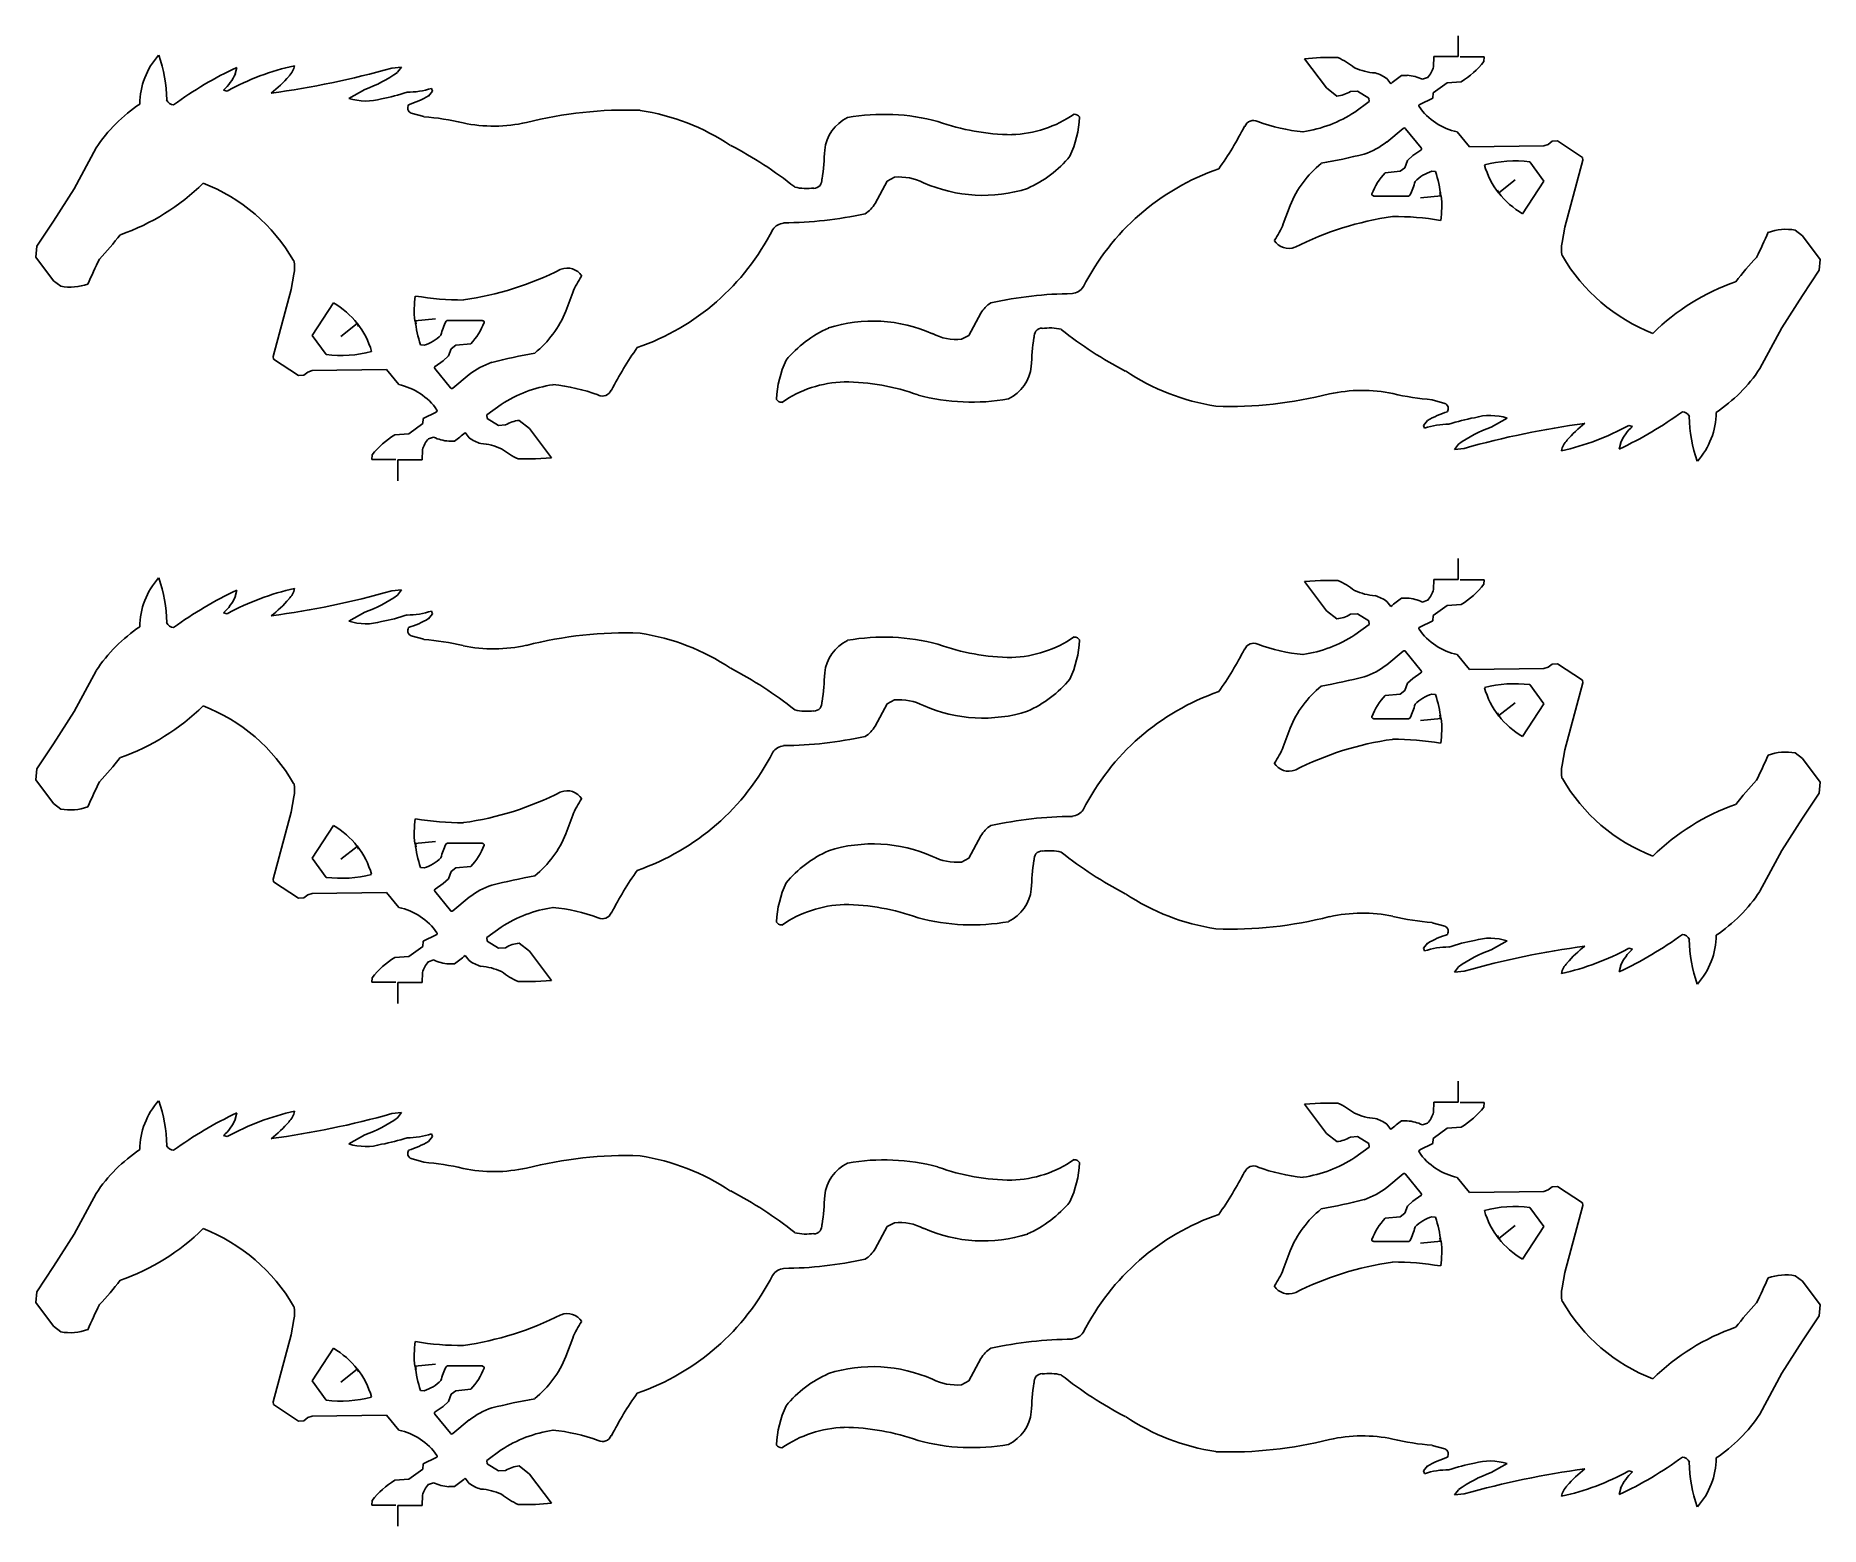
# Model space of a CAD drawing. Extents: x 0.37 to 5.49, y 0.32 to 4.59.
import ezdxf

# ---------------------------------------------------------------- set-up
doc = ezdxf.new("R2010")
doc.units = 0
doc.layers.add('WHITE', color=7, linetype='CONTINUOUS')

msp = doc.modelspace()

# ---------------------------------------------------------------- linework, layer by layer
at = {"layer": 'WHITE', "linetype": 'CONTINUOUS'}
for p, q in [((4.453, 4.593999), (4.453, 4.533999)), ((4.058, 4.531), (4.012, 4.527999)), ((4.012, 4.527999), (4.074999, 4.443999)), ((4.107999, 4.531), (4.058, 4.531)), ((4.383999, 4.533999), (4.382999, 4.505)), ((4.453, 4.533999), (4.383999, 4.533999)), ((4.527999, 4.532999), (4.459, 4.532999)), ((4.459, 4.532999), (4.468999, 4.532999)), ((4.526999, 4.519999), (4.527999, 4.532999)), ((0.943, 4.485), (0.947, 4.502999)), ((1.419999, 4.504), (1.391999, 4.500999)), ((1.409, 4.488999), (1.419999, 4.504)), ((4.26, 4.455999), (4.249, 4.471)), ((4.307, 4.48), (4.290999, 4.48)), ((4.364999, 4.473999), (4.350999, 4.468999)), ((4.381999, 4.429999), (4.421999, 4.459)), ((4.421999, 4.459), (4.461999, 4.461999)), ((0.92, 4.434999), (0.908999, 4.438)), ((1.269, 4.414), (1.315, 4.44)), ((1.498, 4.421), (1.508999, 4.434999)), ((1.508999, 4.434999), (1.506, 4.442999)), ((4.074999, 4.443999), (4.105, 4.421)), ((4.144, 4.434), (4.164, 4.434999)), ((4.164, 4.434999), (4.197, 4.414999)), ((4.197, 4.414999), (4.197999, 4.405)), ((4.342999, 4.396999), (4.381, 4.414999)), ((4.381, 4.414999), (4.381999, 4.429999)), ((1.483999, 4.361999), (1.447999, 4.372)), ((4.197999, 4.405), (4.157, 4.375)), ((4.249, 4.289), (4.296, 4.328)), ((4.302, 4.327), (4.347, 4.271999)), ((4.486, 4.275), (4.451, 4.317999)), ((0.544, 4.271999), (0.479999, 4.155)), ((4.346, 4.265999), (4.322999, 4.25)), ((4.698999, 4.277999), (4.486, 4.275)), ((4.711999, 4.282), (4.698999, 4.277999)), ((4.723, 4.290999), (4.711999, 4.282)), ((4.738999, 4.291999), (4.723, 4.290999)), ((4.809999, 4.244999), (4.738999, 4.291999)), ((4.287, 4.204999), (4.243999, 4.201)), ((4.3, 4.215), (4.287, 4.204999)), ((4.308, 4.236), (4.3, 4.215)), ((4.322999, 4.25), (4.308, 4.236)), ((4.377999, 4.204999), (4.388, 4.203999)), ((4.698999, 4.177), (4.658999, 4.231999)), ((4.76, 4.045), (4.810999, 4.236999)), ((4.810999, 4.236999), (4.809999, 4.244999)), ((0.479999, 4.155), (0.421, 4.061999)), ((2.779999, 4.112999), (2.813999, 4.177)), ((2.813999, 4.177), (2.835, 4.188)), ((4.57, 4.142), (4.565999, 4.151)), ((4.617, 4.179999), (4.57, 4.143)), ((4.638, 4.083), (4.698999, 4.177)), ((3.950999, 4.053999), (3.970999, 4.106999)), ((4.21, 4.133999), (4.310999, 4.133999)), ((4.344999, 4.129), (4.405, 4.135)), ((4.402999, 4.133999), (4.401, 4.144)), ((0.421, 4.061999), (0.372999, 3.99)), ((4.751999, 4.000999), (4.76, 4.045)), ((5.441999, 4.019999), (5.421, 4.035999)), ((5.493, 3.951999), (5.441999, 4.019999)), ((0.372999, 3.99), (0.37, 3.959)), ((0.37, 3.959), (0.421, 3.891)), ((5.489999, 3.921), (5.493, 3.951999)), ((1.110999, 3.91), (1.103, 3.865999)), ((5.441999, 3.848999), (5.489999, 3.921)), ((0.421, 3.891), (0.442, 3.875)), ((1.103, 3.865999), (1.052, 3.674)), ((1.911999, 3.857), (1.891999, 3.803999)), ((5.382999, 3.756), (5.441999, 3.848999)), ((1.225, 3.828), (1.164, 3.733999)), ((3.082999, 3.798), (3.049, 3.733999)), ((1.246, 3.730999), (1.292999, 3.767999)), ((1.292999, 3.769), (1.297, 3.759999)), ((1.518, 3.782), (1.457999, 3.776)), ((1.46, 3.776999), (1.462, 3.766999)), ((1.652999, 3.776999), (1.552, 3.776999)), ((5.318999, 3.638999), (5.382999, 3.756)), ((1.164, 3.733999), (1.203999, 3.678999)), ((1.485, 3.706), (1.475, 3.707)), ((1.554999, 3.674999), (1.562999, 3.696)), ((1.562999, 3.696), (1.575999, 3.706)), ((1.575999, 3.706), (1.618999, 3.71)), ((3.049, 3.733999), (3.028, 3.723)), ((1.052, 3.674), (1.052999, 3.665999)), ((1.052999, 3.665999), (1.123999, 3.618999)), ((1.560999, 3.584), (1.516, 3.638999)), ((1.516999, 3.644999), (1.539999, 3.661)), ((1.539999, 3.661), (1.554999, 3.674999)), ((1.123999, 3.618999), (1.139999, 3.619999)), ((1.139999, 3.619999), (1.151, 3.628999)), ((1.151, 3.628999), (1.164, 3.632999)), ((1.164, 3.632999), (1.376999, 3.635999)), ((1.376999, 3.635999), (1.411999, 3.592999)), ((1.613999, 3.621999), (1.567, 3.582999)), ((1.664999, 3.506), (1.705999, 3.536)), ((4.379, 3.549), (4.414999, 3.539)), ((1.481999, 3.496), (1.480999, 3.480999)), ((1.519999, 3.513999), (1.481999, 3.496)), ((1.666, 3.496), (1.664999, 3.506)), ((1.699, 3.476), (1.666, 3.496)), ((1.787999, 3.467), (1.758, 3.49)), ((4.364999, 3.49), (4.354, 3.476)), ((4.593999, 3.496999), (4.547999, 3.470999)), ((1.440999, 3.451999), (1.401, 3.448999)), ((1.480999, 3.480999), (1.440999, 3.451999)), ((1.498, 3.437), (1.511999, 3.441999)), ((1.603, 3.454999), (1.613999, 3.44)), ((1.718999, 3.476999), (1.699, 3.476)), ((1.850999, 3.382999), (1.787999, 3.467)), ((4.354, 3.476), (4.356999, 3.467999)), ((4.942999, 3.476), (4.953999, 3.473)), ((1.335999, 3.391), (1.335, 3.378)), ((1.478999, 3.377), (1.48, 3.405999)), ((1.555999, 3.430999), (1.572, 3.430999)), ((1.804999, 3.38), (1.850999, 3.382999)), ((4.453999, 3.421999), (4.442999, 3.407)), ((4.442999, 3.407), (4.471, 3.41)), ((4.92, 3.426), (4.915999, 3.407999)), ((1.335, 3.378), (1.404, 3.378)), ((1.404, 3.378), (1.394, 3.378)), ((1.409999, 3.316999), (1.409999, 3.377)), ((1.409999, 3.377), (1.478999, 3.377)), ((1.754999, 3.38), (1.804999, 3.38)), ((4.453, 3.094), (4.453, 3.033999)), ((4.058, 3.030999), (4.012, 3.028)), ((4.012, 3.028), (4.074999, 2.944)), ((4.107999, 3.030999), (4.058, 3.030999)), ((4.383999, 3.033999), (4.382999, 3.005)), ((4.453, 3.033999), (4.383999, 3.033999)), ((4.527999, 3.032999), (4.459, 3.032999)), ((4.459, 3.032999), (4.468999, 3.032999)), ((4.526999, 3.019999), (4.527999, 3.032999)), ((0.943, 2.984999), (0.947, 3.003)), ((1.419999, 3.003999), (1.391999, 3.000999)), ((1.409, 2.989), (1.419999, 3.003999)), ((4.307, 2.98), (4.290999, 2.98)), ((4.364999, 2.973999), (4.350999, 2.969)), ((0.92, 2.934999), (0.908999, 2.937999)), ((1.269, 2.914), (1.315, 2.94)), ((1.498, 2.921), (1.508999, 2.934999)), ((1.508999, 2.934999), (1.506, 2.943)), ((4.074999, 2.944), (4.105, 2.921)), ((4.144, 2.934), (4.164, 2.934999)), ((4.164, 2.934999), (4.197, 2.914999)), ((4.26, 2.956), (4.249, 2.970999)), ((4.381, 2.914999), (4.381999, 2.93)), ((4.381999, 2.93), (4.421999, 2.959)), ((4.421999, 2.959), (4.461999, 2.961999)), ((1.483999, 2.861999), (1.447999, 2.871999)), ((4.197999, 2.904999), (4.157, 2.875)), ((4.197, 2.914999), (4.197999, 2.904999)), ((4.342999, 2.897), (4.381, 2.914999)), ((4.249, 2.789), (4.296, 2.828)), ((4.302, 2.826999), (4.347, 2.772)), ((4.486, 2.775), (4.451, 2.818)), ((0.544, 2.772), (0.479999, 2.654999)), ((4.698999, 2.778), (4.486, 2.775)), ((4.711999, 2.782), (4.698999, 2.778)), ((4.723, 2.790999), (4.711999, 2.782)), ((4.738999, 2.792), (4.723, 2.790999)), ((4.809999, 2.744999), (4.738999, 2.792)), ((4.308, 2.736), (4.3, 2.714999)), ((4.322999, 2.75), (4.308, 2.736)), ((4.346, 2.766), (4.322999, 2.75)), ((4.698999, 2.677), (4.658999, 2.732)), ((4.76, 2.545), (4.810999, 2.736999)), ((4.810999, 2.736999), (4.809999, 2.744999)), ((2.779999, 2.612999), (2.813999, 2.677)), ((2.813999, 2.677), (2.835, 2.687999)), ((4.287, 2.704999), (4.243999, 2.700999)), ((4.3, 2.714999), (4.287, 2.704999)), ((4.377999, 2.704999), (4.388, 2.703999)), ((4.617, 2.68), (4.57, 2.642999)), ((4.638, 2.582999), (4.698999, 2.677)), ((0.479999, 2.654999), (0.421, 2.562)), ((4.21, 2.634), (4.310999, 2.634)), ((4.344999, 2.628999), (4.405, 2.634999)), ((4.402999, 2.634), (4.401, 2.644)), ((4.57, 2.641999), (4.565999, 2.651)), ((0.421, 2.562), (0.372999, 2.49)), ((3.950999, 2.553999), (3.970999, 2.607)), ((4.751999, 2.500999), (4.76, 2.545)), ((5.441999, 2.519999), (5.421, 2.536)), ((5.493, 2.451999), (5.441999, 2.519999)), ((0.372999, 2.49), (0.37, 2.459)), ((0.37, 2.459), (0.421, 2.391)), ((1.110999, 2.41), (1.103, 2.365999)), ((5.441999, 2.348999), (5.489999, 2.421)), ((5.489999, 2.421), (5.493, 2.451999)), ((0.421, 2.391), (0.442, 2.375)), ((1.103, 2.365999), (1.052, 2.174)), ((1.911999, 2.357), (1.891999, 2.303999)), ((1.225, 2.328), (1.164, 2.233999)), ((5.382999, 2.256), (5.441999, 2.348999)), ((1.246, 2.230999), (1.292999, 2.267999)), ((1.292999, 2.269), (1.297, 2.259999)), ((1.518, 2.282), (1.457999, 2.276)), ((1.46, 2.276999), (1.462, 2.266999)), ((1.652999, 2.276999), (1.552, 2.276999)), ((3.082999, 2.298), (3.049, 2.233999)), ((5.318999, 2.138999), (5.382999, 2.256)), ((1.164, 2.233999), (1.203999, 2.178999)), ((1.485, 2.206), (1.475, 2.207)), ((1.562999, 2.196), (1.575999, 2.206)), ((1.575999, 2.206), (1.618999, 2.21)), ((3.049, 2.233999), (3.028, 2.223)), ((1.052, 2.174), (1.052999, 2.165999)), ((1.052999, 2.165999), (1.123999, 2.118999)), ((1.516999, 2.144999), (1.539999, 2.161)), ((1.539999, 2.161), (1.554999, 2.174999)), ((1.554999, 2.174999), (1.562999, 2.196)), ((1.123999, 2.118999), (1.139999, 2.119999)), ((1.139999, 2.119999), (1.151, 2.128999)), ((1.151, 2.128999), (1.164, 2.132999)), ((1.164, 2.132999), (1.376999, 2.135999)), ((1.376999, 2.135999), (1.411999, 2.092999)), ((1.560999, 2.084), (1.516, 2.138999)), ((1.613999, 2.121999), (1.567, 2.082999)), ((1.519999, 2.013999), (1.481999, 1.996)), ((1.664999, 2.006), (1.705999, 2.036)), ((1.666, 1.996), (1.664999, 2.006)), ((4.379, 2.049), (4.414999, 2.039)), ((1.440999, 1.952), (1.401, 1.949)), ((1.480999, 1.980999), (1.440999, 1.952)), ((1.481999, 1.996), (1.480999, 1.980999)), ((1.603, 1.955), (1.613999, 1.94)), ((1.699, 1.975999), (1.666, 1.996)), ((1.718999, 1.976999), (1.699, 1.975999)), ((1.787999, 1.967), (1.758, 1.99)), ((1.850999, 1.883), (1.787999, 1.967)), ((4.364999, 1.99), (4.354, 1.975999)), ((4.354, 1.975999), (4.356999, 1.968)), ((4.593999, 1.996999), (4.547999, 1.970999)), ((4.942999, 1.975999), (4.953999, 1.973)), ((1.478999, 1.876999), (1.48, 1.906)), ((1.498, 1.937), (1.511999, 1.942)), ((1.555999, 1.930999), (1.572, 1.930999)), ((4.453999, 1.922), (4.442999, 1.906999)), ((4.442999, 1.906999), (4.471, 1.909999)), ((4.92, 1.925999), (4.915999, 1.907999)), ((1.335999, 1.891), (1.335, 1.878)), ((1.335, 1.878), (1.404, 1.878)), ((1.404, 1.878), (1.394, 1.878)), ((1.409999, 1.817), (1.409999, 1.876999)), ((1.409999, 1.876999), (1.478999, 1.876999)), ((1.754999, 1.879999), (1.804999, 1.879999)), ((1.804999, 1.879999), (1.850999, 1.883)), ((4.453, 1.593999), (4.453, 1.534)), ((0.943, 1.485), (0.947, 1.503)), ((1.419999, 1.503999), (1.391999, 1.501)), ((1.409, 1.488999), (1.419999, 1.503999)), ((4.058, 1.531), (4.012, 1.527999)), ((4.012, 1.527999), (4.074999, 1.444)), ((4.107999, 1.531), (4.058, 1.531)), ((4.383999, 1.534), (4.382999, 1.504999)), ((4.453, 1.534), (4.383999, 1.534)), ((4.527999, 1.532999), (4.459, 1.532999)), ((4.459, 1.532999), (4.468999, 1.532999)), ((4.526999, 1.519999), (4.527999, 1.532999)), ((0.92, 1.434999), (0.908999, 1.437999)), ((1.269, 1.414), (1.315, 1.44)), ((1.498, 1.421), (1.508999, 1.434999)), ((1.508999, 1.434999), (1.506, 1.442999)), ((4.074999, 1.444), (4.105, 1.421)), ((4.144, 1.434), (4.164, 1.434999)), ((4.164, 1.434999), (4.197, 1.414999)), ((4.26, 1.455999), (4.249, 1.470999)), ((4.307, 1.48), (4.290999, 1.48)), ((4.364999, 1.473999), (4.350999, 1.468999)), ((4.381999, 1.429999), (4.421999, 1.458999)), ((4.421999, 1.458999), (4.461999, 1.462)), ((4.197999, 1.404999), (4.157, 1.375)), ((4.197, 1.414999), (4.197999, 1.404999)), ((4.342999, 1.396999), (4.381, 1.414999)), ((4.381, 1.414999), (4.381999, 1.429999)), ((1.483999, 1.361999), (1.447999, 1.371999)), ((4.249, 1.289), (4.296, 1.327999)), ((4.302, 1.327), (4.347, 1.271999)), ((4.486, 1.274999), (4.451, 1.317999)), ((4.711999, 1.281999), (4.698999, 1.277999)), ((4.723, 1.291), (4.711999, 1.281999)), ((4.738999, 1.292), (4.723, 1.291)), ((4.809999, 1.245), (4.738999, 1.292)), ((0.544, 1.271999), (0.479999, 1.154999)), ((4.308, 1.235999), (4.3, 1.215)), ((4.322999, 1.25), (4.308, 1.235999)), ((4.346, 1.266), (4.322999, 1.25)), ((4.698999, 1.277999), (4.486, 1.274999)), ((4.698999, 1.177), (4.658999, 1.231999)), ((4.76, 1.044999), (4.810999, 1.236999)), ((4.810999, 1.236999), (4.809999, 1.245)), ((2.813999, 1.177), (2.835, 1.187999)), ((4.287, 1.205), (4.243999, 1.200999)), ((4.3, 1.215), (4.287, 1.205)), ((4.377999, 1.205), (4.388, 1.203999)), ((4.617, 1.179999), (4.57, 1.143)), ((0.479999, 1.154999), (0.421, 1.062)), ((2.779999, 1.113), (2.813999, 1.177)), ((4.21, 1.133999), (4.310999, 1.133999)), ((4.344999, 1.128999), (4.405, 1.134999)), ((4.402999, 1.133999), (4.401, 1.144)), ((4.57, 1.141999), (4.565999, 1.151)), ((4.638, 1.082999), (4.698999, 1.177)), ((3.950999, 1.054), (3.970999, 1.106999)), ((0.421, 1.062), (0.372999, 0.99)), ((4.751999, 1.001), (4.76, 1.044999)), ((5.441999, 1.019999), (5.421, 1.036)), ((0.372999, 0.99), (0.37, 0.958999)), ((5.493, 0.952), (5.441999, 1.019999)), ((0.37, 0.958999), (0.421, 0.890999)), ((5.489999, 0.921), (5.493, 0.952)), ((0.421, 0.890999), (0.442, 0.875)), ((1.110999, 0.91), (1.103, 0.865999)), ((5.441999, 0.848999), (5.489999, 0.921)), ((1.103, 0.865999), (1.052, 0.674)), ((1.225, 0.828), (1.164, 0.734)), ((1.911999, 0.856999), (1.891999, 0.804)), ((5.382999, 0.755999), (5.441999, 0.848999)), ((1.292999, 0.768999), (1.297, 0.759999)), ((1.518, 0.782), (1.457999, 0.776)), ((1.46, 0.777), (1.462, 0.767)), ((1.652999, 0.777), (1.552, 0.777)), ((3.082999, 0.797999), (3.049, 0.734)), ((1.164, 0.734), (1.203999, 0.679)), ((1.246, 0.731), (1.292999, 0.768)), ((3.049, 0.734), (3.028, 0.722999)), ((5.318999, 0.638999), (5.382999, 0.755999)), ((1.052, 0.674), (1.052999, 0.666)), ((1.052999, 0.666), (1.123999, 0.619)), ((1.485, 0.705999), (1.475, 0.707)), ((1.539999, 0.661), (1.554999, 0.675)), ((1.554999, 0.675), (1.562999, 0.695999)), ((1.562999, 0.695999), (1.575999, 0.705999)), ((1.575999, 0.705999), (1.618999, 0.709999)), ((1.123999, 0.619), (1.139999, 0.62)), ((1.139999, 0.62), (1.151, 0.629)), ((1.151, 0.629), (1.164, 0.633)), ((1.164, 0.633), (1.376999, 0.635999)), ((1.376999, 0.635999), (1.411999, 0.592999)), ((1.560999, 0.583999), (1.516, 0.638999)), ((1.516999, 0.644999), (1.539999, 0.661)), ((1.613999, 0.621999), (1.567, 0.583)), ((1.519999, 0.513999), (1.481999, 0.495999)), ((1.664999, 0.505999), (1.705999, 0.536)), ((4.379, 0.549), (4.414999, 0.538999)), ((1.480999, 0.481), (1.440999, 0.451999)), ((1.481999, 0.495999), (1.480999, 0.481)), ((1.666, 0.495999), (1.664999, 0.505999)), ((1.699, 0.476), (1.666, 0.495999)), ((1.718999, 0.476999), (1.699, 0.476)), ((1.787999, 0.467), (1.758, 0.49)), ((1.850999, 0.382999), (1.787999, 0.467)), ((4.364999, 0.49), (4.354, 0.476)), ((4.354, 0.476), (4.356999, 0.467999)), ((4.593999, 0.497), (4.547999, 0.470999)), ((4.942999, 0.476), (4.953999, 0.472999)), ((1.440999, 0.451999), (1.401, 0.449)), ((1.498, 0.437), (1.511999, 0.442)), ((1.555999, 0.430999), (1.572, 0.430999)), ((1.603, 0.455), (1.613999, 0.439999)), ((4.453999, 0.421999), (4.442999, 0.407)), ((4.442999, 0.407), (4.471, 0.409999)), ((4.92, 0.425999), (4.915999, 0.407999)), ((1.335999, 0.391), (1.335, 0.377999)), ((1.335, 0.377999), (1.404, 0.377999)), ((1.404, 0.377999), (1.394, 0.377999)), ((1.409999, 0.317), (1.409999, 0.377)), ((1.409999, 0.377), (1.478999, 0.377)), ((1.478999, 0.377), (1.48, 0.405999)), ((1.754999, 0.379999), (1.804999, 0.379999)), ((1.804999, 0.379999), (1.850999, 0.382999))]:
    msp.add_line(p, q, dxfattribs=at)
for centre, radius, start, end in [((0.878, 4.398), 0.208865, 137.9108, 180.0001), ((0.324999, 4.401999), 0.421075, 1.088624, 18.86576), ((4.017, 4.326999), 0.223486, 51.54039, 65.95953), ((4.335, 4.671), 0.24456, 301.2852, 321.8164), ((1.42, 3.496999), 1.111649, 115.1819, 126.035), ((0.820999, 4.538), 0.133206, 311.3478, 336.5186), ((1.268, 3.803999), 0.720861, 102.4167, 118.877), ((0.710999, 6.92), 2.51303, 277.6594, 285.723), ((0.81, 4.727999), 0.380915, 308.2839, 318.9416), ((1.049999, 4.523), 0.065069, 316.2454, 346.6072), ((1.183, 4.809), 0.391899, 289.6833, 305.2316), ((4.228, 4.659999), 0.173487, 245.5014, 265.7026), ((4.177999, 4.367), 0.125924, 55.67895, 72.86363), ((4.556999, 4.098), 0.465489, 124.8508, 129.6794), ((4.297999, 4.354), 0.126625, 65.25646, 85.91425), ((4.301, 4.53), 0.085726, 318.8138, 343.0447), ((0.765999, 4.417999), 0.021999, 201.8012, 270), ((1.318, 4.569), 0.16236, 252.4567, 286.0908), ((1.266999, 4.933), 0.528736, 280.4599, 288.6406), ((1.434, 4.665999), 0.234335, 270.4897, 287.8937), ((1.365, 4.645999), 0.261007, 286.6992, 300.5878), ((4.098, 4.508999), 0.088277, 274.548, 301.5222), ((0.923, 4.018999), 0.456242, 123.8294, 146.275), ((1.453999, 4.387), 0.016155, 147.2652, 248.1986), ((1.421, 3.586999), 0.77719, 76.91145, 85.35263), ((2.065, 3.226), 1.154693, 88.01481, 104.337), ((2.010999, 3.749999), 0.636519, 56.21007, 81.51371), ((2.753999, 4.252), 0.119854, 116.7788, 173.2904), ((2.805, 3.769999), 0.598422, 74.9884, 100.1078), ((3.161, 4.644999), 0.335076, 271.8807, 304.5438), ((3.062999, 4.375), 0.303817, 335.2907, 357.1752), ((3.351999, 4.351), 0.017492, 30.96376, 93.17966), ((3.952, 4.69), 0.375832, 278.5609, 303.0558), ((4.343999, 4.392999), 0.003605, 104.0346, 213.6901), ((4.488, 4.493), 0.178868, 214.7559, 258.0619), ((1.685, 4.766999), 0.432342, 258.2479, 282.5576), ((3.177999, 4.959), 0.649027, 250.364, 269.4703), ((2.961999, 4.782999), 0.986146, 324.6177, 332.9153), ((3.865999, 4.323999), 0.026832, 63.43494, 158.9621), ((4.060999, 4.845999), 0.530653, 249.8232, 264.2679), ((4.298999, 4.325), 0.004242, 33.68586, 135), ((1.822, 3.239999), 1.172573, 51.6836, 62.40763), ((1.792, 4.300999), 0.843726, 351.9564, 357.6225), ((3.744999, 6.012), 1.811596, 280.0135, 284.0209), ((4.097, 4.493), 0.254342, 290.0023, 306.6897), ((4.344, 4.269), 0.004242, 303.6859, 45), ((3.085999, 4.456), 0.327354, 293.5893, 320.5752), ((3.99, 3.562999), 0.686568, 109.0419, 153.1738), ((4.248, 3.994999), 0.298785, 128.8989, 157.9849), ((4.376999, 4.076), 0.182521, 136.776, 159.4808), ((4.408999, 4.098999), 0.110317, 106.3018, 135.7345), ((4.105999, 4.105), 0.298872, 5.576822, 19.34433), ((4.615999, 3.896999), 0.337748, 82.68562, 104.9423), ((4.756999, 4.287), 0.236812, 195.6795, 217.7901), ((0.405999, 4.619999), 0.631868, 289.1232, 314.7437), ((0.662999, 3.689), 0.517366, 30.12902, 68.69215), ((2.583, 4.305), 0.149482, 256.8035, 278.0759), ((2.603, 4.18), 0.024186, 272.4893, 7.125016), ((2.848999, 4.035), 0.153639, 62.93525, 95.2282), ((3.089999, 4.559), 0.423095, 246.1613, 287.4915), ((3.906, 4.314), 0.446054, 336.481, 341.9714), ((2.694999, 4.166), 0.100124, 304.0075, 328.0551), ((4.21, 4.138999), 0.004123, 165.9638, 270), ((4.310999, 4.138), 0.004, 270, 333.4377), ((4.108, 4.106), 0.298412, 351.897, 5.576858), ((4.756999, 4.288), 0.23663, 217.79, 239.8653), ((2.521, 4.013999), 0.042438, 95.31477, 145.561), ((2.506999, 5.197), 1.140043, 270.5026, 282.3544), ((3.736, 4.139999), 0.231924, 325.008, 338.1986), ((4.388999, 3.191999), 0.891664, 97.99379, 116.9386), ((4.266999, 3.257), 0.818379, 80.43409, 90.14008), ((-0.16, 4.623), 0.978401, 316.7809, 322.1815), ((1.872999, 4.348), 0.686568, 289.0419, 333.1739), ((3.967, 4.032), 0.048466, 211.3732, 291.8014), ((4.825999, 3.980999), 0.0764, 164.876, 194.4), ((4.302999, 4.46), 1.125388, 333.5033, 337.5368), ((5.394, 3.889999), 0.148475, 79.52258, 110.016), ((1.559999, 3.450999), 1.125388, 153.5033, 157.5368), ((1.036999, 3.929999), 0.0764, 344.8762, 14.40002), ((5.2, 4.222), 0.517366, 210.129, 248.6922), ((6.022999, 3.287999), 0.978401, 136.7809, 142.1815), ((1.474, 4.718999), 0.891664, 277.9938, 296.9386), ((1.896, 3.878999), 0.048466, 31.3731, 111.8014), ((2.127, 3.771), 0.231924, 145.008, 158.1986), ((0.469, 4.020999), 0.148475, 259.5226, 290.016), ((1.754999, 3.805), 0.298412, 171.8971, 185.5769), ((1.596, 4.653999), 0.818379, 260.4341, 270.1401), ((3.355999, 2.714), 1.140043, 90.50258, 102.3544), ((3.342, 3.896999), 0.042438, 275.3145, 325.561), ((5.456999, 3.290999), 0.631868, 109.1232, 134.7436), ((1.105999, 3.622999), 0.23663, 37.79004, 59.86536), ((1.615, 3.915999), 0.298785, 308.8989, 337.9849), ((3.167999, 3.745), 0.100124, 124.0075, 148.0553), ((1.105999, 3.624), 0.236812, 15.67953, 37.79003), ((1.756999, 3.805999), 0.298872, 185.5769, 199.3443), ((1.957, 3.597), 0.446054, 156.4809, 161.9714), ((1.552, 3.773), 0.004, 90, 153.4343), ((1.485999, 3.835), 0.182521, 316.776, 339.4807), ((1.652999, 3.771999), 0.004123, 345.9637, 90), ((2.776999, 3.455), 0.327354, 113.5893, 140.5752), ((2.773, 3.351999), 0.423095, 66.16126, 107.4915), ((3.259999, 3.730999), 0.024186, 92.48937, 187.125), ((3.279999, 3.605999), 0.149482, 76.80357, 98.0759), ((4.040999, 4.671), 1.172573, 231.6836, 242.4076), ((1.453999, 3.811999), 0.110317, 286.3018, 315.7345), ((2.901, 3.127999), 0.986146, 144.6177, 152.9153), ((3.014, 3.875999), 0.153639, 242.9352, 275.2282), ((4.071, 3.609999), 0.843726, 171.9564, 177.6225), ((1.246999, 4.013999), 0.337748, 262.6856, 284.9424), ((1.519, 3.641999), 0.004242, 123.6911, 225), ((1.766, 3.417999), 0.254342, 110.0023, 126.6897), ((2.118, 1.899), 1.811596, 100.0135, 104.0209), ((2.799999, 3.536), 0.303817, 155.2907, 177.1752), ((3.109, 3.659), 0.119854, 296.7788, 353.2901), ((4.939999, 3.891999), 0.456242, 303.8294, 326.2751), ((1.375, 3.417999), 0.178868, 34.75592, 78.06185), ((1.911, 3.220999), 0.375832, 98.56089, 123.0558), ((1.802, 3.065), 0.530653, 69.82314, 84.26792), ((2.702, 3.266), 0.335076, 91.88071, 124.5437), ((2.684999, 2.952), 0.649027, 70.36398, 89.47031), ((3.851999, 4.160999), 0.636519, 236.2101, 261.5137), ((1.564, 3.585999), 0.004242, 213.688, 315), ((1.996999, 3.586999), 0.026832, 243.435, 338.9625), ((2.511, 3.56), 0.017492, 210.9638, 273.1796), ((3.058, 4.140999), 0.598422, 254.9884, 280.1078), ((3.797999, 4.684999), 1.154693, 268.0148, 284.337), ((4.177999, 3.144), 0.432342, 78.24796, 102.5576), ((4.441999, 4.323999), 0.77719, 256.9114, 265.3527), ((4.408999, 3.523999), 0.016155, 327.2652, 68.19859), ((1.518999, 3.517999), 0.003605, 284.037, 33.69007), ((1.764999, 3.401999), 0.088277, 94.54804, 121.5222), ((4.497999, 3.265), 0.261007, 106.6992, 120.5878), ((4.596, 2.978), 0.528736, 100.4599, 108.6406), ((4.545, 3.342), 0.16236, 72.45681, 106.0908), ((4.442999, 4.414), 1.111649, 295.1819, 306.035), ((5.097, 3.493), 0.021999, 21.80117, 90), ((5.538, 3.508999), 0.421075, 181.0886, 198.8657), ((4.984999, 3.513), 0.208865, 317.9108, 0), ((1.527999, 3.239999), 0.24456, 121.2852, 141.8164), ((1.562, 3.380999), 0.085726, 138.814, 163.0447), ((1.564999, 3.556999), 0.126625, 245.2565, 265.9144), ((1.305999, 3.812999), 0.465489, 304.8509, 309.6794), ((1.684999, 3.544), 0.125924, 235.6789, 252.8638), ((4.428999, 3.244999), 0.234335, 90.48966, 107.8937), ((4.679999, 3.101999), 0.391899, 109.6833, 125.2316), ((5.152, 0.991), 2.51303, 97.65943, 105.723), ((4.812999, 3.388), 0.065069, 136.2454, 166.6074), ((4.594999, 4.107), 0.720861, 282.4167, 298.877), ((5.052999, 3.183), 0.380915, 128.284, 138.9415), ((5.041999, 3.373), 0.133206, 131.3478, 156.5186), ((1.634999, 3.250999), 0.173487, 65.50142, 85.70261), ((1.845999, 3.583999), 0.223486, 231.5404, 245.9594), ((0.878, 2.898), 0.208865, 137.9108, 180), ((0.324999, 2.902), 0.421075, 1.088624, 18.86573), ((4.017, 2.827), 0.223486, 51.54039, 65.95945), ((1.42, 1.996999), 1.111649, 115.1819, 126.035), ((0.820999, 3.037999), 0.133206, 311.3478, 336.5186), ((1.268, 2.303999), 0.720861, 102.4167, 118.877), ((0.710999, 5.42), 2.51303, 277.6594, 285.723), ((0.81, 3.227999), 0.380915, 308.2839, 318.9415), ((1.049999, 3.023), 0.065069, 316.2454, 346.6074), ((1.183, 3.309), 0.391899, 289.6833, 305.2317), ((4.228, 3.16), 0.173487, 245.5014, 265.7026), ((4.177999, 2.866999), 0.125924, 55.67895, 72.86366), ((4.556999, 2.598), 0.465489, 124.8508, 129.6794), ((4.297999, 2.854), 0.126625, 65.25646, 85.91425), ((4.301, 3.03), 0.085726, 318.8138, 343.0447), ((4.335, 3.171), 0.24456, 301.2852, 321.8164), ((1.266999, 3.432999), 0.528736, 280.4599, 288.6406), ((1.434, 3.166), 0.234335, 270.4897, 287.8937), ((1.365, 3.145999), 0.261007, 286.6992, 300.5878), ((4.098, 3.009), 0.088277, 274.548, 301.5222), ((0.923, 2.519), 0.456242, 123.8294, 146.2751), ((0.765999, 2.917999), 0.021999, 201.8012, 270), ((1.318, 3.069), 0.16236, 252.4567, 286.0908), ((1.453999, 2.887), 0.016155, 147.2652, 248.1986), ((2.065, 1.726), 1.154693, 88.01481, 104.337), ((2.010999, 2.25), 0.636519, 56.21007, 81.5137), ((3.161, 3.144999), 0.335076, 271.8807, 304.5438), ((3.952, 3.19), 0.375832, 278.5609, 303.0558), ((4.343999, 2.893), 0.003605, 104.0354, 213.6901), ((4.488, 2.993), 0.178868, 214.7559, 258.0619), ((1.421, 2.087), 0.77719, 76.91145, 85.35263), ((1.685, 3.266999), 0.432342, 258.2479, 282.5576), ((2.753999, 2.751999), 0.119854, 116.7788, 173.2901), ((2.805, 2.269999), 0.598422, 74.9884, 100.1078), ((3.177999, 3.458999), 0.649027, 250.364, 269.4703), ((3.062999, 2.875), 0.303817, 335.2907, 357.1752), ((3.351999, 2.850999), 0.017492, 30.96376, 93.17958), ((2.961999, 3.282999), 0.986146, 324.6177, 332.9153), ((3.865999, 2.824), 0.026832, 63.43494, 158.9625), ((4.060999, 3.346), 0.530653, 249.8232, 264.2679), ((4.298999, 2.825), 0.004242, 33.68586, 135), ((1.822, 1.74), 1.172573, 51.6836, 62.40763), ((4.097, 2.993), 0.254342, 290.0023, 306.6897), ((4.344, 2.769), 0.004242, 303.688, 45), ((1.792, 2.801), 0.843726, 351.9564, 357.6225), ((3.085999, 2.955999), 0.327354, 293.5893, 320.5752), ((4.248, 2.495), 0.298785, 128.899, 157.9849), ((3.744999, 4.512), 1.811596, 280.0135, 284.0209), ((4.615999, 2.397), 0.337748, 82.68562, 104.9423), ((4.756999, 2.786999), 0.236812, 195.6795, 217.7901), ((0.405999, 3.119999), 0.631868, 289.1232, 314.7437), ((0.662999, 2.189), 0.517366, 30.12902, 68.69215), ((2.603, 2.68), 0.024186, 272.4894, 7.125016), ((2.848999, 2.534999), 0.153639, 62.93532, 95.2282), ((3.089999, 3.059), 0.423095, 246.1613, 287.4915), ((3.99, 2.062999), 0.686568, 109.0419, 153.1738), ((4.376999, 2.575999), 0.182521, 136.776, 159.4807), ((3.906, 2.813999), 0.446054, 336.481, 341.9714), ((4.408999, 2.599), 0.110317, 106.3018, 135.7345), ((4.105999, 2.605), 0.298872, 5.576868, 19.34433), ((2.583, 2.805), 0.149482, 256.8035, 278.0759), ((2.694999, 2.665999), 0.100124, 304.0075, 328.0553), ((4.21, 2.639), 0.004123, 165.9638, 270), ((4.310999, 2.638), 0.004, 270, 333.4349), ((4.108, 2.605999), 0.298412, 351.8971, 5.576858), ((4.756999, 2.787999), 0.23663, 217.79, 239.8653), ((2.506999, 3.697), 1.140043, 270.5026, 282.3544), ((4.388999, 1.692), 0.891664, 97.99379, 116.9386), ((4.266999, 1.756999), 0.818379, 80.43409, 90.14008), ((-0.16, 3.123), 0.978401, 316.7809, 322.1815), ((1.872999, 2.847999), 0.686568, 289.0419, 333.1739), ((2.521, 2.514), 0.042438, 95.31483, 145.561), ((3.736, 2.639999), 0.231924, 325.008, 338.1986), ((4.302999, 2.96), 1.125388, 333.5033, 337.5368), ((5.394, 2.39), 0.148475, 79.52258, 110.016), ((3.967, 2.532), 0.048466, 211.3732, 291.8014), ((4.825999, 2.480999), 0.0764, 164.876, 194.4), ((5.2, 2.722), 0.517366, 210.129, 248.6922), ((1.559999, 1.950999), 1.125388, 153.5033, 157.5368), ((1.036999, 2.429999), 0.0764, 344.8762, 14.40002), ((1.474, 3.218999), 0.891664, 277.9938, 296.9386), ((1.896, 2.378999), 0.048466, 31.3731, 111.8014), ((6.022999, 1.787999), 0.978401, 136.7809, 142.1815), ((0.469, 2.520999), 0.148475, 259.5226, 290.016), ((2.127, 2.271), 0.231924, 145.008, 158.1986), ((3.342, 2.396999), 0.042438, 275.3145, 325.561), ((5.456999, 1.791), 0.631868, 109.1232, 134.7436), ((1.105999, 2.122999), 0.23663, 37.79004, 59.86536), ((1.754999, 2.305), 0.298412, 171.8971, 185.5769), ((1.596, 3.153999), 0.818379, 260.4341, 270.1401), ((3.167999, 2.245), 0.100124, 124.0075, 148.0553), ((3.355999, 1.214), 1.140043, 90.50258, 102.3544), ((1.105999, 2.124), 0.236812, 15.67953, 37.79003), ((1.756999, 2.305999), 0.298872, 185.5769, 199.3443), ((1.957, 2.097), 0.446054, 156.4809, 161.9714), ((1.552, 2.273), 0.004, 90, 153.4343), ((1.485999, 2.335), 0.182521, 316.776, 339.4807), ((1.652999, 2.271999), 0.004123, 345.9637, 90), ((1.615, 2.415999), 0.298785, 308.8989, 337.9849), ((2.776999, 1.955), 0.327354, 113.5893, 140.5752), ((2.773, 1.852), 0.423095, 66.16126, 107.4915), ((3.259999, 2.230999), 0.024186, 92.48937, 187.125), ((3.279999, 2.105999), 0.149482, 76.80357, 98.0759), ((1.453999, 2.311999), 0.110317, 286.3018, 315.7345), ((3.014, 2.375999), 0.153639, 242.9352, 275.2282), ((4.071, 2.109999), 0.843726, 171.9564, 177.6225), ((4.040999, 3.171), 1.172573, 231.6836, 242.4076), ((1.246999, 2.513999), 0.337748, 262.6856, 284.9424), ((1.766, 1.918), 0.254342, 110.0023, 126.6898), ((2.118, 0.399), 1.811596, 100.0135, 104.0209), ((2.901, 1.627999), 0.986146, 144.6177, 152.9153), ((2.799999, 2.036), 0.303817, 155.2907, 177.1752), ((1.519, 2.141999), 0.004242, 123.6911, 225), ((2.702, 1.766), 0.335076, 91.88071, 124.5437), ((2.684999, 1.452), 0.649027, 70.36398, 89.47031), ((3.109, 2.159), 0.119854, 296.7788, 353.2901), ((3.851999, 2.661), 0.636519, 236.2101, 261.5137), ((4.939999, 2.391999), 0.456242, 303.8294, 326.2751), ((1.375, 1.917999), 0.178868, 34.75592, 78.06185), ((1.564, 2.085999), 0.004242, 213.688, 315), ((1.911, 1.720999), 0.375832, 98.56089, 123.0558), ((1.802, 1.564999), 0.530653, 69.82314, 84.26792), ((1.996999, 2.086999), 0.026832, 243.435, 338.9625), ((2.511, 2.06), 0.017492, 210.9638, 273.1796), ((3.058, 2.641), 0.598422, 254.9884, 280.1078), ((3.797999, 3.184999), 1.154693, 268.0148, 284.337), ((4.177999, 1.644), 0.432342, 78.24796, 102.5576), ((4.441999, 2.823999), 0.77719, 256.9114, 265.3527), ((1.518999, 2.017999), 0.003605, 284.037, 33.69007), ((4.497999, 1.765), 0.261007, 106.6992, 120.5878), ((4.408999, 2.023999), 0.016155, 327.2652, 68.19859), ((4.545, 1.842), 0.16236, 72.45681, 106.0908), ((4.442999, 2.914), 1.111649, 295.1819, 306.035), ((5.097, 1.993), 0.021999, 21.80088, 90), ((5.538, 2.008999), 0.421075, 181.0886, 198.8657), ((4.984999, 2.013), 0.208865, 317.9108, 0), ((1.527999, 1.74), 0.24456, 121.2852, 141.8164), ((1.305999, 2.312999), 0.465489, 304.8509, 309.6794), ((1.764999, 1.901999), 0.088277, 94.54804, 121.5222), ((4.428999, 1.745), 0.234335, 90.48966, 107.8937), ((4.596, 1.477999), 0.528736, 100.4599, 108.6406), ((4.679999, 1.601999), 0.391899, 109.6833, 125.2316), ((5.152, -0.508999), 2.51303, 97.65943, 105.723), ((4.594999, 2.606999), 0.720861, 282.4167, 298.877), ((5.052999, 1.682999), 0.380915, 128.284, 138.9415), ((5.041999, 1.873), 0.133206, 131.3478, 156.5186), ((1.562, 1.881), 0.085726, 138.8141, 163.0447), ((1.564999, 2.056999), 0.126625, 245.2565, 265.9144), ((1.684999, 2.044), 0.125924, 235.6789, 252.8638), ((1.634999, 1.751), 0.173487, 65.50142, 85.70261), ((1.845999, 2.084), 0.223486, 231.5404, 245.9594), ((4.812999, 1.888), 0.065069, 136.2454, 166.6075), ((0.878, 1.398), 0.208865, 137.9108, 180), ((0.324999, 1.401999), 0.421075, 1.088624, 18.86574), ((1.42, 0.496999), 1.111649, 115.1819, 126.035), ((1.268, 0.804), 0.720861, 102.4167, 118.877), ((0.710999, 3.92), 2.51303, 277.6594, 285.723), ((1.049999, 1.523), 0.065069, 316.2454, 346.6075), ((1.183, 1.809), 0.391899, 289.6833, 305.2316), ((4.017, 1.327), 0.223486, 51.54039, 65.95947), ((4.228, 1.659999), 0.173487, 245.5014, 265.7026), ((4.177999, 1.366999), 0.125924, 55.67895, 72.86365), ((4.301, 1.529999), 0.085726, 318.8139, 343.0447), ((4.335, 1.671), 0.24456, 301.2852, 321.8164), ((0.820999, 1.537999), 0.133206, 311.3478, 336.5186), ((0.81, 1.728), 0.380915, 308.2839, 318.9415), ((1.434, 1.666), 0.234335, 270.4897, 287.8937), ((4.556999, 1.098), 0.465489, 124.8508, 129.6794), ((4.297999, 1.353999), 0.126625, 65.25646, 85.91425), ((0.923, 1.019), 0.456242, 123.8294, 146.2751), ((0.765999, 1.417999), 0.021999, 201.8015, 270), ((1.318, 1.569), 0.16236, 252.4567, 286.0908), ((1.266999, 1.933), 0.528736, 280.4599, 288.6406), ((1.453999, 1.386999), 0.016155, 147.2645, 248.1986), ((1.365, 1.646), 0.261007, 286.6992, 300.5878), ((4.098, 1.509), 0.088277, 274.548, 301.5222), ((4.343999, 1.393), 0.003605, 104.0354, 213.6901), ((4.488, 1.492999), 0.178868, 214.7558, 258.0619), ((1.421, 0.586999), 0.77719, 76.91145, 85.35263), ((1.685, 1.766999), 0.432342, 258.2479, 282.5576), ((2.065, 0.225999), 1.154693, 88.01481, 104.337), ((2.010999, 0.75), 0.636519, 56.21007, 81.5137), ((2.753999, 1.251999), 0.119854, 116.7788, 173.2901), ((2.805, 0.77), 0.598422, 74.9884, 100.1078), ((3.177999, 1.958999), 0.649027, 250.364, 269.4703), ((3.161, 1.644999), 0.335076, 271.8807, 304.5438), ((3.062999, 1.375), 0.303817, 335.2907, 357.1752), ((3.351999, 1.351), 0.017492, 30.96376, 93.17962), ((2.961999, 1.782999), 0.986146, 324.6177, 332.9153), ((3.865999, 1.324), 0.026832, 63.43494, 158.9625), ((4.060999, 1.845999), 0.530653, 249.8232, 264.2679), ((3.952, 1.69), 0.375832, 278.5609, 303.0558), ((4.097, 1.492999), 0.254342, 290.0023, 306.6897), ((4.298999, 1.324999), 0.004242, 33.68902, 135), ((1.822, 0.239999), 1.172573, 51.6836, 62.40763), ((1.792, 1.300999), 0.843726, 351.9564, 357.6225), ((3.085999, 1.456), 0.327354, 293.5893, 320.5752), ((3.744999, 3.012), 1.811596, 280.0135, 284.0209), ((4.344, 1.268999), 0.004242, 303.689, 45), ((4.615999, 0.896999), 0.337748, 82.68562, 104.9423), ((2.603, 1.179999), 0.024186, 272.4894, 7.125016), ((2.848999, 1.034999), 0.153639, 62.93532, 95.2282), ((3.99, 0.563), 0.686568, 109.0419, 153.1738), ((4.248, 0.995), 0.298785, 128.8989, 157.9849), ((4.376999, 1.075999), 0.182521, 136.776, 159.4807), ((4.408999, 1.098999), 0.110317, 106.3018, 135.7345), ((4.105999, 1.105), 0.298872, 5.576845, 19.34433), ((4.756999, 1.287), 0.236812, 195.6795, 217.7901), ((0.405999, 1.62), 0.631868, 289.1232, 314.7437), ((0.662999, 0.689), 0.517366, 30.12904, 68.69215), ((2.583, 1.304999), 0.149482, 256.8035, 278.0759), ((3.089999, 1.559), 0.423095, 246.1613, 287.4915), ((4.21, 1.138999), 0.004123, 165.9638, 270), ((4.310999, 1.137999), 0.004, 270, 333.4377), ((3.906, 1.314), 0.446054, 336.481, 341.9714), ((4.108, 1.105999), 0.298412, 351.8971, 5.576858), ((4.756999, 1.287999), 0.23663, 217.79, 239.8654), ((2.506999, 2.197), 1.140043, 270.5026, 282.3544), ((2.694999, 1.165999), 0.100124, 304.0075, 328.0553), ((1.872999, 1.348), 0.686568, 289.0419, 333.1738), ((2.521, 1.013999), 0.042438, 95.31478, 145.561), ((3.736, 1.139999), 0.231924, 325.008, 338.1986), ((4.388999, 0.192), 0.891664, 97.99379, 116.9386), ((4.266999, 0.257), 0.818379, 80.43409, 90.14008), ((4.302999, 1.46), 1.125388, 333.5033, 337.5368), ((5.394, 0.889999), 0.148475, 79.52258, 110.016), ((-0.16, 1.623), 0.978401, 316.7809, 322.1815), ((3.967, 1.031999), 0.048466, 211.373, 291.8014), ((4.825999, 0.981), 0.0764, 164.8759, 194.4), ((1.559999, 0.450999), 1.125388, 153.5033, 157.5368), ((1.036999, 0.93), 0.0764, 344.876, 14.40002), ((1.474, 1.719), 0.891664, 277.9938, 296.9386), ((1.896, 0.879), 0.048466, 31.37297, 111.8014), ((5.2, 1.222), 0.517366, 210.129, 248.6922), ((6.022999, 0.287999), 0.978401, 136.7809, 142.1815), ((0.469, 1.021), 0.148475, 259.5226, 290.0159), ((2.127, 0.770999), 0.231924, 145.008, 158.1986), ((3.342, 0.897), 0.042438, 275.3145, 325.561), ((5.456999, 0.291), 0.631868, 109.1232, 134.7436), ((1.105999, 0.623), 0.23663, 37.79004, 59.86534), ((1.754999, 0.805), 0.298412, 171.8971, 185.5769), ((1.596, 1.654), 0.818379, 260.4341, 270.1401), ((3.167999, 0.745), 0.100124, 124.0075, 148.0553), ((3.355999, -0.286), 1.140043, 90.50258, 102.3544), ((1.105999, 0.624), 0.236812, 15.67953, 37.79003), ((1.756999, 0.805999), 0.298872, 185.5769, 199.3443), ((1.957, 0.597), 0.446054, 156.4809, 161.9714), ((1.552, 0.773), 0.004, 90, 153.4356), ((1.485999, 0.834999), 0.182521, 316.776, 339.4807), ((1.652999, 0.772), 0.004123, 345.9637, 90), ((1.615, 0.916), 0.298785, 308.8989, 337.9849), ((2.773, 0.352), 0.423095, 66.16126, 107.4915), ((1.453999, 0.812), 0.110317, 286.3017, 315.7345), ((2.776999, 0.454999), 0.327354, 113.5893, 140.5752), ((3.014, 0.875999), 0.153639, 242.9352, 275.2282), ((4.071, 0.609999), 0.843726, 171.9564, 177.6225), ((3.259999, 0.731), 0.024186, 92.48937, 187.125), ((3.279999, 0.606), 0.149482, 76.80357, 98.0759), ((4.040999, 1.671), 1.172573, 231.6836, 242.4076), ((1.246999, 1.014), 0.337748, 262.6856, 284.9424), ((2.118, -1.101), 1.811596, 100.0135, 104.0209), ((2.901, 0.128), 0.986146, 144.6177, 152.9153), ((1.519, 0.642), 0.004242, 123.6916, 225), ((1.766, 0.418), 0.254342, 110.0023, 126.6897), ((2.799999, 0.536), 0.303817, 155.2907, 177.1752), ((3.109, 0.658999), 0.119854, 296.7788, 353.2902), ((3.851999, 1.161), 0.636519, 236.2101, 261.5137), ((4.939999, 0.892), 0.456242, 303.8294, 326.2751), ((1.375, 0.417999), 0.178868, 34.75592, 78.06185), ((1.564, 0.586), 0.004242, 213.6903, 315), ((1.911, 0.221), 0.375832, 98.56089, 123.0558), ((1.802, 0.064999), 0.530653, 69.82314, 84.26792), ((1.996999, 0.587), 0.026832, 243.435, 338.9625), ((2.702, 0.266), 0.335076, 91.88071, 124.5437), ((2.684999, -0.047999), 0.649027, 70.36398, 89.47031), ((3.797999, 1.685), 1.154693, 268.0148, 284.337), ((4.177999, 0.143999), 0.432342, 78.24796, 102.5576), ((4.441999, 1.324), 0.77719, 256.9114, 265.3527), ((1.518999, 0.518), 0.003605, 284.0368, 33.69007), ((2.511, 0.56), 0.017492, 210.9638, 273.1796), ((3.058, 1.141), 0.598422, 254.9884, 280.1078), ((4.497999, 0.264999), 0.261007, 106.6992, 120.5878), ((4.408999, 0.523999), 0.016155, 327.2646, 68.19859), ((4.442999, 1.414), 1.111649, 295.1819, 306.035), ((5.097, 0.492999), 0.021999, 21.80147, 90), ((4.984999, 0.513), 0.208865, 317.9108, 0), ((1.764999, 0.402), 0.088277, 94.54804, 121.5222), ((4.428999, 0.244999), 0.234335, 90.48966, 107.8937), ((4.596, -0.021999), 0.528736, 100.4599, 108.6406), ((4.679999, 0.101999), 0.391899, 109.6833, 125.2316), ((5.152, -2.008999), 2.51303, 97.65943, 105.723), ((4.545, 0.342), 0.16236, 72.45682, 106.0908), ((4.594999, 1.106999), 0.720861, 282.4167, 298.877), ((5.052999, 0.182999), 0.380915, 128.284, 138.9415), ((5.041999, 0.372999), 0.133206, 131.3478, 156.5186), ((5.538, 0.509), 0.421075, 181.0886, 198.8657), ((1.527999, 0.239999), 0.24456, 121.2852, 141.8164), ((1.562, 0.380999), 0.085726, 138.8141, 163.0447), ((1.564999, 0.556999), 0.126625, 245.2565, 265.9144), ((1.305999, 0.812999), 0.465489, 304.8509, 309.6794), ((1.684999, 0.544), 0.125924, 235.6789, 252.8637), ((1.634999, 0.250999), 0.173487, 65.50142, 85.70261), ((4.812999, 0.388), 0.065069, 136.2454, 166.6075), ((1.845999, 0.583999), 0.223486, 231.5404, 245.9594)]:
    msp.add_arc(centre, radius, start, end, dxfattribs=at)

doc.saveas('drawing.dxf')
